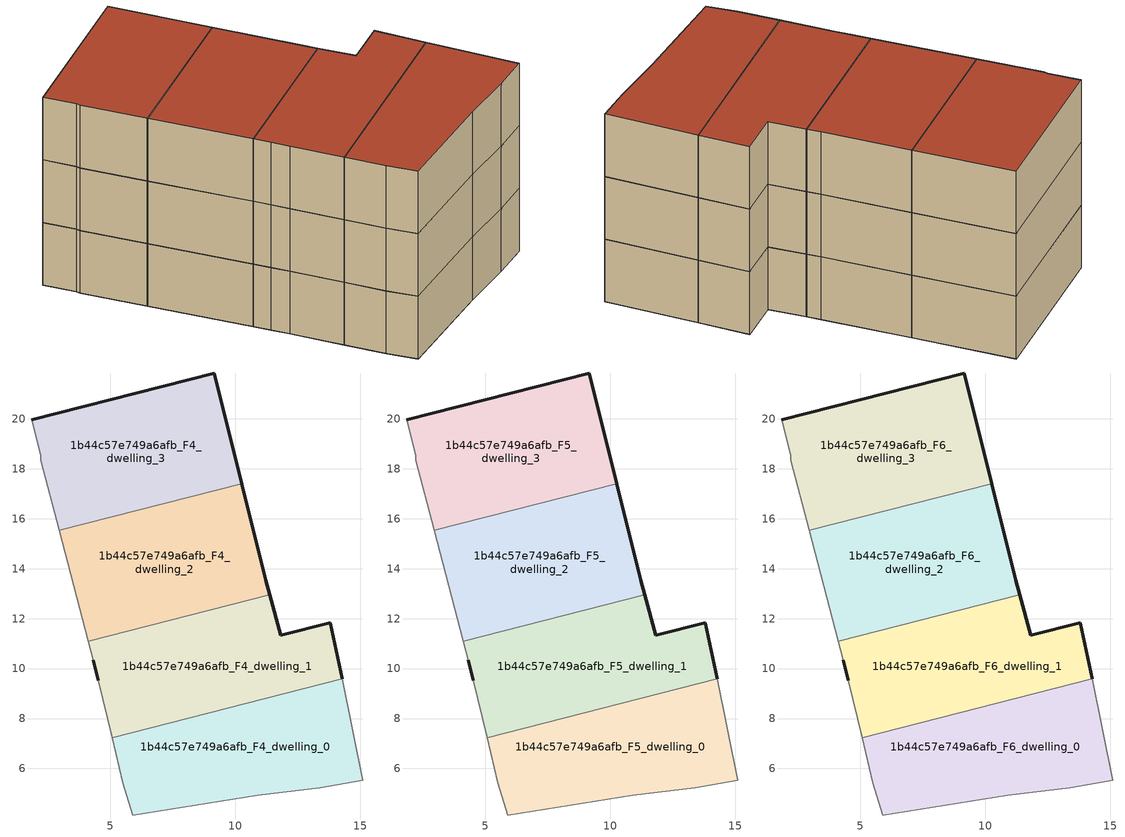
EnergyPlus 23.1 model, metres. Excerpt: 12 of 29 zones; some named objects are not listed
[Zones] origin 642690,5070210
1b44c57e749a6afb_F4_dwelling_0
 floor to 1b44c57e749a6afb_F3_dwelling_0 (EU_floor_Construction): 15.11,5.54 14.28,9.59 5.07,7.23 5.51,5.44 5.91,4.14 10.91,4.94 13.41,5.24 z12
 wall adiabatic (EU_wall_Construction): 14.28,9.59 15.11,5.54 13.41,5.24 10.91,4.94 5.91,4.14 5.51,5.44 5.07,7.23 z12:15
 wall to 1b44c57e749a6afb_F4_dwelling_1 (EU_wall_Construction): 5.07,7.23 14.28,9.59 z12:15
1b44c57e749a6afb_F4_dwelling_1
 floor to 1b44c57e749a6afb_F3_dwelling_1 (EU_floor_Construction): 14.28,9.59 13.81,11.84 11.81,11.34 11.37,12.95 4.11,11.09 4.31,10.34 4.51,9.54 5.07,7.23 z12
 wall outside (EU_wall_Construction): 4.51,9.54 4.31,10.34 / 11.37,12.95 11.81,11.34 13.81,11.84 14.28,9.59 z12:15
 wall adiabatic (EU_wall_Construction): 5.07,7.23 4.51,9.54 / 4.31,10.34 4.11,11.09 z12:15
 wall to 1b44c57e749a6afb_F4_dwelling_2 (EU_wall_Construction): 4.11,11.09 11.37,12.95 z12:15
1b44c57e749a6afb_F4_dwelling_2
 floor to 1b44c57e749a6afb_F3_dwelling_2 (EU_floor_Construction): 11.37,12.95 11.21,13.54 10.26,17.4 2.95,15.53 4.11,11.09 z12
 wall outside (EU_wall_Construction): 10.26,17.4 11.21,13.54 11.37,12.95 z12:15
 wall adiabatic (EU_wall_Construction): 4.11,11.09 2.95,15.53 z12:15
 wall to 1b44c57e749a6afb_F4_dwelling_3 (EU_wall_Construction): 2.95,15.53 10.26,17.4 z12:15
1b44c57e749a6afb_F4_dwelling_3
 floor to 1b44c57e749a6afb_F3_dwelling_3 (EU_floor_Construction): 10.26,17.4 9.16,21.83 1.85,19.96 2.21,18.55 2.21,18.35 2.95,15.53 z12
 wall outside (EU_wall_Construction): 1.85,19.96 9.16,21.83 10.26,17.4 z12:15
 wall adiabatic (EU_wall_Construction): 2.95,15.53 2.21,18.35 2.21,18.55 1.85,19.96 z12:15
1b44c57e749a6afb_F5_dwelling_0
 floor to 1b44c57e749a6afb_F4_dwelling_0 (EU_floor_Construction): 15.11,5.54 14.28,9.59 5.07,7.23 5.51,5.44 5.91,4.14 10.91,4.94 13.41,5.24 z15
 wall adiabatic (EU_wall_Construction): 14.28,9.59 15.11,5.54 13.41,5.24 10.91,4.94 5.91,4.14 5.51,5.44 5.07,7.23 z15:18
 wall to 1b44c57e749a6afb_F5_dwelling_1 (EU_wall_Construction): 5.07,7.23 14.28,9.59 z15:18
1b44c57e749a6afb_F5_dwelling_1
 floor to 1b44c57e749a6afb_F4_dwelling_1 (EU_floor_Construction): 14.28,9.59 13.81,11.84 11.81,11.34 11.37,12.95 4.11,11.09 4.31,10.34 4.51,9.54 5.07,7.23 z15
 wall outside (EU_wall_Construction): 4.51,9.54 4.31,10.34 / 11.37,12.95 11.81,11.34 13.81,11.84 14.28,9.59 z15:18
 wall adiabatic (EU_wall_Construction): 5.07,7.23 4.51,9.54 / 4.31,10.34 4.11,11.09 z15:18
 wall to 1b44c57e749a6afb_F5_dwelling_2 (EU_wall_Construction): 4.11,11.09 11.37,12.95 z15:18
1b44c57e749a6afb_F5_dwelling_2
 floor to 1b44c57e749a6afb_F4_dwelling_2 (EU_floor_Construction): 11.37,12.95 11.21,13.54 10.26,17.4 2.95,15.53 4.11,11.09 z15
 wall outside (EU_wall_Construction): 10.26,17.4 11.21,13.54 11.37,12.95 z15:18
 wall adiabatic (EU_wall_Construction): 4.11,11.09 2.95,15.53 z15:18
 wall to 1b44c57e749a6afb_F5_dwelling_3 (EU_wall_Construction): 2.95,15.53 10.26,17.4 z15:18
1b44c57e749a6afb_F5_dwelling_3
 floor to 1b44c57e749a6afb_F4_dwelling_3 (EU_floor_Construction): 10.26,17.4 9.16,21.83 1.85,19.96 2.21,18.55 2.21,18.35 2.95,15.53 z15
 wall outside (EU_wall_Construction): 1.85,19.96 9.16,21.83 10.26,17.4 z15:18
 wall adiabatic (EU_wall_Construction): 2.95,15.53 2.21,18.35 2.21,18.55 1.85,19.96 z15:18
1b44c57e749a6afb_F6_dwelling_0
 floor to 1b44c57e749a6afb_F5_dwelling_0 (EU_floor_Construction): 15.11,5.54 14.28,9.59 5.07,7.23 5.51,5.44 5.91,4.14 10.91,4.94 13.41,5.24 z18
 wall adiabatic (EU_wall_Construction): 14.28,9.59 15.11,5.54 13.41,5.24 10.91,4.94 5.91,4.14 5.51,5.44 5.07,7.23 z18:21
 wall to 1b44c57e749a6afb_F6_dwelling_1 (EU_wall_Construction): 5.07,7.23 14.28,9.59 z18:21
 roof outside (EU_roof_Construction): 14.28,9.59 15.11,5.54 13.41,5.24 10.91,4.94 5.91,4.14 5.51,5.44 5.07,7.23 z21
1b44c57e749a6afb_F6_dwelling_1
 floor to 1b44c57e749a6afb_F5_dwelling_1 (EU_floor_Construction): 14.28,9.59 13.81,11.84 11.81,11.34 11.37,12.95 4.11,11.09 4.31,10.34 4.51,9.54 5.07,7.23 z18
 wall outside (EU_wall_Construction): 4.51,9.54 4.31,10.34 / 11.37,12.95 11.81,11.34 13.81,11.84 14.28,9.59 z18:21
 wall adiabatic (EU_wall_Construction): 5.07,7.23 4.51,9.54 / 4.31,10.34 4.11,11.09 z18:21
 wall to 1b44c57e749a6afb_F6_dwelling_2 (EU_wall_Construction): 4.11,11.09 11.37,12.95 z18:21
 roof outside (EU_roof_Construction): 13.81,11.84 14.28,9.59 5.07,7.23 4.51,9.54 4.31,10.34 4.11,11.09 11.37,12.95 11.81,11.34 z21
1b44c57e749a6afb_F6_dwelling_2
 floor to 1b44c57e749a6afb_F5_dwelling_2 (EU_floor_Construction): 11.37,12.95 11.21,13.54 10.26,17.4 2.95,15.53 4.11,11.09 z18
 wall outside (EU_wall_Construction): 10.26,17.4 11.21,13.54 11.37,12.95 z18:21
 wall adiabatic (EU_wall_Construction): 4.11,11.09 2.95,15.53 z18:21
 wall to 1b44c57e749a6afb_F6_dwelling_3 (EU_wall_Construction): 2.95,15.53 10.26,17.4 z18:21
 roof outside (EU_roof_Construction): 10.26,17.4 11.21,13.54 11.37,12.95 4.11,11.09 2.95,15.53 z21
1b44c57e749a6afb_F6_dwelling_3
 floor to 1b44c57e749a6afb_F5_dwelling_3 (EU_floor_Construction): 10.26,17.4 9.16,21.83 1.85,19.96 2.21,18.55 2.21,18.35 2.95,15.53 z18
 wall outside (EU_wall_Construction): 1.85,19.96 9.16,21.83 10.26,17.4 z18:21
 wall adiabatic (EU_wall_Construction): 2.95,15.53 2.21,18.35 2.21,18.55 1.85,19.96 z18:21
 roof outside (EU_roof_Construction): 9.16,21.83 10.26,17.4 2.95,15.53 2.21,18.35 2.21,18.55 1.85,19.96 z21
[Building]
EU S2 Campaign: North Axis=0; Terrain=City; Solar Distribution=FullExterior
[Site:Location]
Lyon-Bron: Latitude=45.75; Longitude=5; Time Zone=1; Elevation=198
[SizingPeriod:WeatherFileDays]
AnnualSizingPeriod: Begin Month=1; Begin Day of Month=1; End Month=12; End Day of Month=31; Day of Week for Start Day=Monday; Use Weather File Daylight Saving Period=No; Use Weather File Rain and Snow Indicators=No
[MATERIAL]
EU_InternalMass_Material: Roughness=MediumRough; Thickness=0.1; Conductivity=1; Density=1800; Specific Heat=900; Thermal Absorptance=0.9; Solar Absorptance=0.7; Visible Absorptance=0.7
[MATERIAL:NOMASS] Roughness=MediumRough; Thermal Absorptance=0.9; Solar Absorptance=0.7; Visible Absorptance=0.7
Name | Thermal Resistance
EU_wall_NoMass | 0.776494
EU_roof_NoMass | 0.486893
EU_floor_NoMass | 0.421597
[CONSTRUCTION]
EU_wall_Construction: EU_wall_NoMass
EU_roof_Construction: EU_roof_NoMass
EU_floor_Construction: EU_floor_NoMass
EU_InternalMass_Construction: EU_InternalMass_Material
[ZONE] Type=1; Multiplier=1; Ceiling Height=autocalculate; Floor Area=autocalculate; Part of Total Floor Area=Yes
Name | Volume
1b44c57e749a6afb_F4_dwelling_0; 1b44c57e749a6afb_F5_dwelling_0; 1b44c57e749a6afb_F6_dwelling_0 | 103.523
1b44c57e749a6afb_F4_dwelling_1; 1b44c57e749a6afb_F5_dwelling_1; 1b44c57e749a6afb_F6_dwelling_1 | 103.502
1b44c57e749a6afb_F4_dwelling_2; 1b44c57e749a6afb_F5_dwelling_2; 1b44c57e749a6afb_F6_dwelling_2 | 103.513
1b44c57e749a6afb_F4_dwelling_3; 1b44c57e749a6afb_F5_dwelling_3; 1b44c57e749a6afb_F6_dwelling_3 | 103.542
[INTERNALMASS] Construction=EU_InternalMass_Construction
Name | Zone or ZoneList | Surface Area
1b44c57e749a6afb_F4_dwelling_0_EU_InternalMass | 1b44c57e749a6afb_F4_dwelling_0 | 43.1334
1b44c57e749a6afb_F4_dwelling_1_EU_InternalMass | 1b44c57e749a6afb_F4_dwelling_1 | 43.1294
1b44c57e749a6afb_F4_dwelling_2_EU_InternalMass | 1b44c57e749a6afb_F4_dwelling_2 | 43.1359
1b44c57e749a6afb_F4_dwelling_3_EU_InternalMass | 1b44c57e749a6afb_F4_dwelling_3 | 43.1326
1b44c57e749a6afb_F5_dwelling_0_EU_InternalMass | 1b44c57e749a6afb_F5_dwelling_0 | 43.1334
1b44c57e749a6afb_F5_dwelling_1_EU_InternalMass | 1b44c57e749a6afb_F5_dwelling_1 | 43.1294
1b44c57e749a6afb_F5_dwelling_2_EU_InternalMass | 1b44c57e749a6afb_F5_dwelling_2 | 43.1359
1b44c57e749a6afb_F5_dwelling_3_EU_InternalMass | 1b44c57e749a6afb_F5_dwelling_3 | 43.1326
1b44c57e749a6afb_F6_dwelling_0_EU_InternalMass | 1b44c57e749a6afb_F6_dwelling_0 | 43.1334
1b44c57e749a6afb_F6_dwelling_1_EU_InternalMass | 1b44c57e749a6afb_F6_dwelling_1 | 43.1294
1b44c57e749a6afb_F6_dwelling_2_EU_InternalMass | 1b44c57e749a6afb_F6_dwelling_2 | 43.1359
1b44c57e749a6afb_F6_dwelling_3_EU_InternalMass | 1b44c57e749a6afb_F6_dwelling_3 | 43.1326
[OTHEREQUIPMENT] Fuel Type=Electricity; Design Level Calculation Method=Watts/Area; Power per Zone Floor Area=1; Fraction Latent=0; Fraction Radiant=0; Fraction Lost=0; Carbon Dioxide Generation Rate=0; EndUse Subcategory=EU_Step8_InternalGains
Name | Zone or ZoneList or Space or SpaceList | Schedule
EU_Step8_InternalGain_1b44c57e749a6afb_F4_dwelling_0_f000 | 1b44c57e749a6afb_F4_dwelling_0 | EU_Step8_GainSchedule_1b44c57e749a6afb_F4_dwelling_0_f000
EU_Step8_InternalGain_1b44c57e749a6afb_F4_dwelling_1_f000 | 1b44c57e749a6afb_F4_dwelling_1 | EU_Step8_GainSchedule_1b44c57e749a6afb_F4_dwelling_1_f000
EU_Step8_InternalGain_1b44c57e749a6afb_F4_dwelling_2_f000 | 1b44c57e749a6afb_F4_dwelling_2 | EU_Step8_GainSchedule_1b44c57e749a6afb_F4_dwelling_2_f000
EU_Step8_InternalGain_1b44c57e749a6afb_F4_dwelling_3_f000 | 1b44c57e749a6afb_F4_dwelling_3 | EU_Step8_GainSchedule_1b44c57e749a6afb_F4_dwelling_3_f000
EU_Step8_InternalGain_1b44c57e749a6afb_F5_dwelling_0_f000 | 1b44c57e749a6afb_F5_dwelling_0 | EU_Step8_GainSchedule_1b44c57e749a6afb_F5_dwelling_0_f000
EU_Step8_InternalGain_1b44c57e749a6afb_F5_dwelling_1_f000 | 1b44c57e749a6afb_F5_dwelling_1 | EU_Step8_GainSchedule_1b44c57e749a6afb_F5_dwelling_1_f000
EU_Step8_InternalGain_1b44c57e749a6afb_F5_dwelling_2_f000 | 1b44c57e749a6afb_F5_dwelling_2 | EU_Step8_GainSchedule_1b44c57e749a6afb_F5_dwelling_2_f000
EU_Step8_InternalGain_1b44c57e749a6afb_F5_dwelling_3_f000 | 1b44c57e749a6afb_F5_dwelling_3 | EU_Step8_GainSchedule_1b44c57e749a6afb_F5_dwelling_3_f000
EU_Step8_InternalGain_1b44c57e749a6afb_F6_dwelling_0_f000 | 1b44c57e749a6afb_F6_dwelling_0 | EU_Step8_GainSchedule_1b44c57e749a6afb_F6_dwelling_0_f000
EU_Step8_InternalGain_1b44c57e749a6afb_F6_dwelling_1_f000 | 1b44c57e749a6afb_F6_dwelling_1 | EU_Step8_GainSchedule_1b44c57e749a6afb_F6_dwelling_1_f000
EU_Step8_InternalGain_1b44c57e749a6afb_F6_dwelling_2_f000 | 1b44c57e749a6afb_F6_dwelling_2 | EU_Step8_GainSchedule_1b44c57e749a6afb_F6_dwelling_2_f000
EU_Step8_InternalGain_1b44c57e749a6afb_F6_dwelling_3_f000 | 1b44c57e749a6afb_F6_dwelling_3 | EU_Step8_GainSchedule_1b44c57e749a6afb_F6_dwelling_3_f000
[ZONEVENTILATION:DESIGNFLOWRATE] Schedule=EU_AlwaysOn; Design Flow Rate Calculation Method=AirChanges/Hour; Air Changes per Hour=0.693814; Ventilation Type=Natural; Fan Pressure Rise=0; Fan Total Efficiency=1; Constant Term Coefficient=1; Temperature Term Coefficient=0; Velocity Term Coefficient=0; Velocity Squared Term Coefficient=0; Minimum Indoor Temperature=-100; Maximum Indoor Temperature=100; Delta Temperature=-100; Minimum Outdoor Temperature=-100; Maximum Outdoor Temperature=100; Maximum Wind Speed=40
Name | Zone or ZoneList or Space or SpaceList
EU_ConstantAir_1b44c57e749a6afb_F4_dwelling_0 | 1b44c57e749a6afb_F4_dwelling_0
EU_ConstantAir_1b44c57e749a6afb_F4_dwelling_1 | 1b44c57e749a6afb_F4_dwelling_1
EU_ConstantAir_1b44c57e749a6afb_F4_dwelling_2 | 1b44c57e749a6afb_F4_dwelling_2
EU_ConstantAir_1b44c57e749a6afb_F4_dwelling_3 | 1b44c57e749a6afb_F4_dwelling_3
EU_ConstantAir_1b44c57e749a6afb_F5_dwelling_0 | 1b44c57e749a6afb_F5_dwelling_0
EU_ConstantAir_1b44c57e749a6afb_F5_dwelling_1 | 1b44c57e749a6afb_F5_dwelling_1
EU_ConstantAir_1b44c57e749a6afb_F5_dwelling_2 | 1b44c57e749a6afb_F5_dwelling_2
EU_ConstantAir_1b44c57e749a6afb_F5_dwelling_3 | 1b44c57e749a6afb_F5_dwelling_3
EU_ConstantAir_1b44c57e749a6afb_F6_dwelling_0 | 1b44c57e749a6afb_F6_dwelling_0
EU_ConstantAir_1b44c57e749a6afb_F6_dwelling_1 | 1b44c57e749a6afb_F6_dwelling_1
EU_ConstantAir_1b44c57e749a6afb_F6_dwelling_2 | 1b44c57e749a6afb_F6_dwelling_2
EU_ConstantAir_1b44c57e749a6afb_F6_dwelling_3 | 1b44c57e749a6afb_F6_dwelling_3
[HVACTEMPLATE:ZONE:IDEALLOADSAIRSYSTEM] System Availability Schedule=EU_AlwaysOn; Maximum Heating Supply Air Temperature=50; Minimum Cooling Supply Air Temperature=13; Maximum Heating Supply Air Humidity Ratio=0.0156; Minimum Cooling Supply Air Humidity Ratio=0.0077; Heating Limit=NoLimit; Cooling Limit=NoLimit; Heating Availability Schedule=EU_AlwaysOn; Cooling Availability Schedule=EU_CoolingOff; Dehumidification Control Type=ConstantSensibleHeatRatio; Cooling Sensible Heat Ratio=0.7; Dehumidification Setpoint=60; Humidification Control Type=None; Humidification Setpoint=30; Outdoor Air Method=None; Outdoor Air Flow Rate per Person=0.00944; Outdoor Air Flow Rate per Zone Floor Area=0; Outdoor Air Flow Rate per Zone=0; Demand Controlled Ventilation Type=None; Outdoor Air Economizer Type=NoEconomizer; Heat Recovery Type=None; Sensible Heat Recovery Effectiveness=0.7; Latent Heat Recovery Effectiveness=0.65
Name | Template Thermostat
1b44c57e749a6afb_F4_dwelling_0 | EU_HeatOnly_1b44c57e749a6afb_F4_dwelling_0
1b44c57e749a6afb_F4_dwelling_1 | EU_HeatOnly_1b44c57e749a6afb_F4_dwelling_1
1b44c57e749a6afb_F4_dwelling_2 | EU_HeatOnly_1b44c57e749a6afb_F4_dwelling_2
1b44c57e749a6afb_F4_dwelling_3 | EU_HeatOnly_1b44c57e749a6afb_F4_dwelling_3
1b44c57e749a6afb_F5_dwelling_0 | EU_HeatOnly_1b44c57e749a6afb_F5_dwelling_0
1b44c57e749a6afb_F5_dwelling_1 | EU_HeatOnly_1b44c57e749a6afb_F5_dwelling_1
1b44c57e749a6afb_F5_dwelling_2 | EU_HeatOnly_1b44c57e749a6afb_F5_dwelling_2
1b44c57e749a6afb_F5_dwelling_3 | EU_HeatOnly_1b44c57e749a6afb_F5_dwelling_3
1b44c57e749a6afb_F6_dwelling_0 | EU_HeatOnly_1b44c57e749a6afb_F6_dwelling_0
1b44c57e749a6afb_F6_dwelling_1 | EU_HeatOnly_1b44c57e749a6afb_F6_dwelling_1
1b44c57e749a6afb_F6_dwelling_2 | EU_HeatOnly_1b44c57e749a6afb_F6_dwelling_2
1b44c57e749a6afb_F6_dwelling_3 | EU_HeatOnly_1b44c57e749a6afb_F6_dwelling_3
[SIZING:ZONE] Zone Cooling Design Supply Air Temperature Input Method=SupplyAirTemperature; Zone Cooling Design Supply Air Temperature=13; Zone Heating Design Supply Air Temperature Input Method=SupplyAirTemperature; Zone Heating Design Supply Air Temperature=50; Zone Cooling Design Supply Air Humidity Ratio=0.008; Zone Heating Design Supply Air Humidity Ratio=0.008; Cooling Design Air Flow Method=DesignDay; Cooling Design Air Flow Rate=0; Cooling Minimum Air Flow per Zone Floor Area=0.000762; Cooling Minimum Air Flow=0; Cooling Minimum Air Flow Fraction=0.2; Heating Design Air Flow Method=DesignDay; Heating Design Air Flow Rate=0; Heating Maximum Air Flow per Zone Floor Area=0.002032; Heating Maximum Air Flow=0.141576; Heating Maximum Air Flow Fraction=0.3; Account for Dedicated Outdoor Air System=No; Dedicated Outdoor Air System Control Strategy=NeutralSupplyAir; Dedicated Outdoor Air Low Setpoint Temperature for Design=autosize; Dedicated Outdoor Air High Setpoint Temperature for Design=autosize; Zone Load Sizing Method=Sensible Load Only No Latent Load; Zone Latent Cooling Design Supply Air Humidity Ratio Input Method=HumidityRatioDifference; Zone Cooling Design Supply Air Humidity Ratio Difference=0.005; Zone Latent Heating Design Supply Air Humidity Ratio Input Method=HumidityRatioDifference; Zone Humidification Design Supply Air Humidity Ratio Difference=0.005
1b44c57e749a6afb_F4_dwelling_0; 1b44c57e749a6afb_F4_dwelling_1; 1b44c57e749a6afb_F4_dwelling_2; 1b44c57e749a6afb_F4_dwelling_3; 1b44c57e749a6afb_F5_dwelling_0; 1b44c57e749a6afb_F5_dwelling_1; 1b44c57e749a6afb_F5_dwelling_2; 1b44c57e749a6afb_F5_dwelling_3; 1b44c57e749a6afb_F6_dwelling_0; 1b44c57e749a6afb_F6_dwelling_1; 1b44c57e749a6afb_F6_dwelling_2; 1b44c57e749a6afb_F6_dwelling_3
[SCHEDULE:CONSTANT]
Name | Hourly Value
EU_AlwaysOn | 1
EU_CoolingOff | 0
[SCHEDULE:FILE] Column Number=1; Rows to Skip at Top=0; Number of Hours of Data=8760; Column Separator=Comma; Interpolate to Timestep=No; Minutes per Item=60; Adjust Schedule for Daylight Savings=Yes
Name | File
EU_Step8_GainSchedule_1b44c57e749a6afb_F4_dwelling_0_f000 | ../../schedules/1b44c57e749a6afb/1b44c57e749a6afb_F4_dwelling_0_f000_gain.csv
EU_Step8_GainSchedule_1b44c57e749a6afb_F4_dwelling_1_f000 | ../../schedules/1b44c57e749a6afb/1b44c57e749a6afb_F4_dwelling_1_f000_gain.csv
EU_Step8_GainSchedule_1b44c57e749a6afb_F4_dwelling_2_f000 | ../../schedules/1b44c57e749a6afb/1b44c57e749a6afb_F4_dwelling_2_f000_gain.csv
EU_Step8_GainSchedule_1b44c57e749a6afb_F4_dwelling_3_f000 | ../../schedules/1b44c57e749a6afb/1b44c57e749a6afb_F4_dwelling_3_f000_gain.csv
EU_Step8_GainSchedule_1b44c57e749a6afb_F5_dwelling_0_f000 | ../../schedules/1b44c57e749a6afb/1b44c57e749a6afb_F5_dwelling_0_f000_gain.csv
EU_Step8_GainSchedule_1b44c57e749a6afb_F5_dwelling_1_f000 | ../../schedules/1b44c57e749a6afb/1b44c57e749a6afb_F5_dwelling_1_f000_gain.csv
EU_Step8_GainSchedule_1b44c57e749a6afb_F5_dwelling_2_f000 | ../../schedules/1b44c57e749a6afb/1b44c57e749a6afb_F5_dwelling_2_f000_gain.csv
EU_Step8_GainSchedule_1b44c57e749a6afb_F5_dwelling_3_f000 | ../../schedules/1b44c57e749a6afb/1b44c57e749a6afb_F5_dwelling_3_f000_gain.csv
EU_Step8_GainSchedule_1b44c57e749a6afb_F6_dwelling_0_f000 | ../../schedules/1b44c57e749a6afb/1b44c57e749a6afb_F6_dwelling_0_f000_gain.csv
EU_Step8_GainSchedule_1b44c57e749a6afb_F6_dwelling_1_f000 | ../../schedules/1b44c57e749a6afb/1b44c57e749a6afb_F6_dwelling_1_f000_gain.csv
EU_Step8_GainSchedule_1b44c57e749a6afb_F6_dwelling_2_f000 | ../../schedules/1b44c57e749a6afb/1b44c57e749a6afb_F6_dwelling_2_f000_gain.csv
EU_Step8_GainSchedule_1b44c57e749a6afb_F6_dwelling_3_f000 | ../../schedules/1b44c57e749a6afb/1b44c57e749a6afb_F6_dwelling_3_f000_gain.csv
